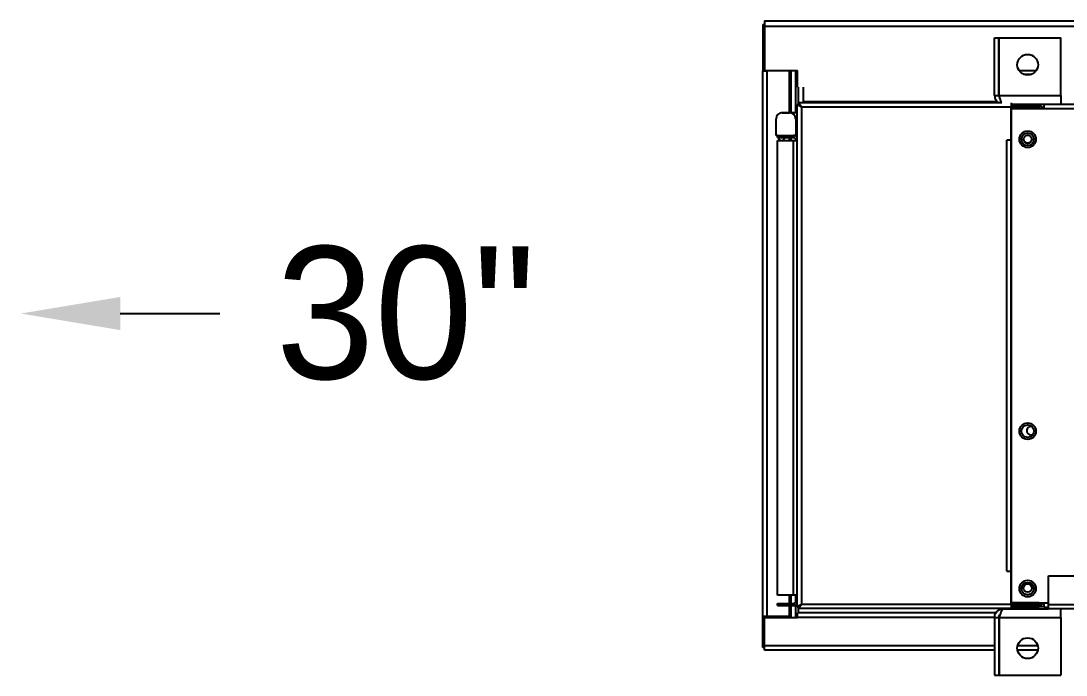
# Model space of a CAD drawing. Header units: inches. Extents: x 547 to 857, y 246 to 442.
# Drawn here: x 763.57 to 779.34, y 372.65 to 382.53 of the extents above; entities that cross this region are included whole.
import ezdxf

# ---------------------------------------------------------------- set-up
doc = ezdxf.new("R2010")
doc.units = ezdxf.units.IN
doc.header["$MEASUREMENT"] = 0

msp = doc.modelspace()

# ---------------------------------------------------------------- linework, layer by layer
at = {"linetype": 'Continuous', "lineweight": 25}
for p, q in [((774.7593, 382.4744), (774.7593, 381.7712)), ((774.7593, 382.4744), (774.7843, 382.4744)), ((774.7593, 382.4744), (774.7593, 381.7712)), ((774.7593, 382.4744), (774.7843, 382.4744)), ((774.7843, 382.527), (774.7843, 382.4485)), ((774.7843, 382.527), (777.1318, 382.527)), ((774.7843, 382.527), (774.7843, 382.4485)), ((774.7843, 382.527), (824.8198, 382.527)), ((774.7843, 382.4485), (774.7843, 381.7782)), ((774.7843, 382.4485), (777.1318, 382.4485)), ((774.7843, 382.4485), (774.7843, 381.7782)), ((774.7843, 382.4485), (824.8198, 382.4485)), ((778.257, 381.4032), (778.257, 382.2712)), ((778.257, 382.2712), (778.322, 382.2712)), ((778.257, 381.4032), (778.257, 382.2712)), ((778.257, 382.2712), (778.322, 382.2712)), ((778.322, 381.4032), (778.322, 382.2712)), ((778.322, 381.4032), (778.322, 382.2712)), ((778.3256, 382.2712), (779.257, 382.2712)), ((778.3256, 381.4032), (778.3256, 382.2712)), ((778.3256, 382.2712), (779.257, 382.2712)), ((778.3256, 381.4032), (778.3256, 382.2712)), ((779.257, 381.4032), (779.257, 382.2712)), ((779.257, 381.4032), (779.257, 382.2712)), ((774.7593, 373.5369), (774.7593, 381.7712)), ((774.7593, 381.7712), (774.8258, 381.7712)), ((774.7593, 373.5369), (774.7593, 381.7712)), ((774.7593, 381.7712), (774.8258, 381.7712)), ((774.7843, 381.7712), (774.7843, 381.7782)), ((774.7843, 381.7782), (775.2843, 381.7782)), ((774.7843, 381.7712), (774.7843, 381.7782)), ((774.7843, 381.7782), (775.2843, 381.7782)), ((774.8093, 381.7782), (774.8093, 381.7712)), ((774.8093, 381.7782), (774.8093, 381.7712)), ((774.8131, 381.7712), (774.8131, 381.7782)), ((774.8131, 381.7712), (774.8131, 381.7782)), ((774.8258, 373.5369), (774.8258, 381.7712)), ((775.1655, 381.7712), (774.8258, 381.7712)), ((774.8258, 373.5369), (774.8258, 381.7712)), ((775.1655, 381.7712), (774.8258, 381.7712)), ((774.8796, 381.7712), (774.8796, 381.7782)), ((774.8796, 381.7712), (774.8796, 381.7782)), ((775.1655, 381.141), (775.1655, 381.7712)), ((775.1655, 381.141), (775.1655, 381.7712)), ((775.1881, 381.141), (775.1881, 381.7782)), ((775.1881, 381.141), (775.1881, 381.7782)), ((775.2546, 381.7782), (775.2546, 381.141)), ((775.2546, 381.7782), (775.2546, 381.141)), ((775.2843, 381.7227), (775.2843, 381.7782)), ((775.2843, 381.7227), (775.2843, 381.7782)), ((775.2843, 381.5248), (775.2843, 381.7227)), ((775.2843, 381.5248), (775.2843, 381.7227)), ((778.322, 381.7782), (778.3256, 381.7782)), ((778.322, 381.7782), (778.3256, 381.7782)), ((778.322, 381.7227), (778.3256, 381.7227)), ((778.322, 381.7227), (778.3256, 381.7227)), ((778.6271, 381.7782), (778.887, 381.7782)), ((778.6271, 381.7782), (778.887, 381.7782)), ((778.6924, 381.7227), (778.8217, 381.7227)), ((778.6924, 381.7227), (778.8217, 381.7227)), ((775.2961, 381.5248), (775.2961, 381.2646)), ((775.2961, 381.5248), (775.2961, 381.2646)), ((775.3702, 381.5248), (775.3702, 381.3065)), ((775.3702, 381.5248), (775.3702, 381.3065)), ((778.322, 381.5248), (778.3256, 381.5248)), ((778.322, 381.5248), (778.3256, 381.5248)), ((778.257, 381.4032), (778.322, 381.4032)), ((778.257, 381.4032), (778.322, 381.4032)), ((778.3256, 381.4032), (779.257, 381.4032)), ((778.3256, 381.4032), (779.257, 381.4032)), ((779.257, 381.4032), (779.257, 381.2712)), ((779.257, 381.4032), (779.257, 381.2712)), ((775.2787, 373.6841), (775.2787, 381.2646)), ((775.2787, 381.2646), (775.3037, 381.2646)), ((775.2787, 373.6841), (775.2787, 381.2646)), ((775.2787, 381.2646), (775.3037, 381.2646)), ((775.3072, 381.2931), (778.3666, 381.2931)), ((775.3072, 381.2931), (775.3072, 381.2681)), ((775.3072, 381.2931), (778.3666, 381.2931)), ((775.3072, 381.2931), (775.3072, 381.2681)), ((778.5067, 381.2266), (775.3452, 381.2266)), ((775.3452, 381.2266), (775.3452, 373.7221)), ((778.5067, 381.2266), (775.3452, 381.2266)), ((775.3452, 381.2266), (775.3452, 373.7221)), ((775.3702, 381.3065), (775.3702, 381.2931)), ((778.3013, 381.3065), (775.3702, 381.3065)), ((775.3702, 381.3065), (775.3702, 381.2931)), ((778.3013, 381.3065), (775.3702, 381.3065)), ((778.5067, 381.2898), (778.5067, 381.2266)), ((778.5067, 381.2898), (778.5067, 381.2266)), ((778.5067, 381.2712), (779.007, 381.2712)), ((778.5067, 381.2712), (779.007, 381.2712)), ((778.9287, 381.265), (778.5067, 381.265)), ((778.9287, 381.265), (778.5067, 381.265)), ((778.507, 381.24), (778.5067, 381.24)), ((778.507, 381.24), (778.5067, 381.24)), ((778.5067, 380.7266), (778.5067, 381.2266)), ((778.5067, 380.7266), (778.5067, 381.2266)), ((778.5068, 381.2712), (778.5068, 381.265)), ((778.5068, 381.2712), (778.5068, 381.265)), ((778.5068, 381.24), (778.5068, 381.2049)), ((778.5068, 381.24), (778.5068, 381.2049)), ((778.5068, 373.7438), (778.5068, 381.2049)), ((778.9287, 381.2049), (778.5068, 381.2049)), ((778.5068, 373.7438), (778.5068, 381.2049)), ((778.9287, 381.2049), (778.5068, 381.2049)), ((778.507, 381.24), (778.507, 381.2085)), ((778.9287, 381.24), (778.507, 381.24)), ((778.507, 381.24), (778.507, 381.2085)), ((778.9287, 381.24), (778.507, 381.24)), ((778.9287, 381.2085), (778.507, 381.2085)), ((778.9287, 381.2085), (778.507, 381.2085)), ((778.507, 381.2047), (778.507, 373.744)), ((778.507, 381.2047), (779.007, 381.2047)), ((778.507, 381.2047), (778.507, 373.744)), ((778.507, 381.2047), (779.007, 381.2047)), ((778.9287, 381.24), (778.9287, 381.265)), ((778.9287, 381.24), (778.9287, 381.265)), ((778.9287, 381.24), (778.9287, 381.2085)), ((778.9287, 381.24), (778.9287, 381.2085)), ((778.9287, 381.2047), (778.9287, 381.2049)), ((778.9287, 381.2047), (778.9287, 381.2049)), ((779.007, 381.2047), (779.007, 381.2712)), ((779.007, 381.2047), (779.007, 381.2712)), ((779.007, 381.2712), (824.007, 381.2712)), ((779.007, 381.2047), (824.007, 381.2047)), ((774.9597, 380.797), (774.9597, 381.047)), ((774.9597, 380.797), (774.9597, 381.047)), ((775.0534, 381.1407), (775.1629, 381.1407)), ((775.0534, 381.1407), (775.1629, 381.1407)), ((775.2787, 381.141), (775.0537, 381.141)), ((775.2787, 381.141), (775.0537, 381.141)), ((775.2567, 381.047), (775.2567, 380.797)), ((775.2567, 381.047), (775.2567, 380.797)), ((774.9832, 380.797), (774.9597, 380.797)), ((774.9832, 380.797), (774.9597, 380.797)), ((774.9832, 380.797), (775.2227, 380.797)), ((774.9832, 380.7655), (774.9832, 380.797)), ((774.9832, 380.797), (775.2227, 380.797)), ((774.9832, 380.7655), (774.9832, 380.797)), ((774.9832, 380.7655), (775.2227, 380.7655)), ((774.9832, 380.7655), (775.2227, 380.7655)), ((774.9832, 373.8595), (774.9832, 380.724)), ((774.9832, 380.724), (775.2227, 380.724)), ((774.9832, 373.8595), (774.9832, 380.724)), ((774.9832, 380.724), (775.2227, 380.724)), ((775.1655, 380.724), (775.1655, 380.7655)), ((775.1655, 380.724), (775.1655, 380.7655)), ((775.1881, 380.724), (775.1881, 380.7655)), ((775.1881, 380.724), (775.1881, 380.7655)), ((775.2227, 380.7655), (775.2227, 380.797)), ((775.2567, 380.797), (775.2227, 380.797)), ((775.2227, 380.7655), (775.2227, 380.797)), ((775.2567, 380.797), (775.2227, 380.797)), ((775.2227, 373.8595), (775.2227, 380.724)), ((775.2227, 380.724), (775.2787, 380.724)), ((775.2227, 373.8595), (775.2227, 380.724)), ((775.2227, 380.724), (775.2787, 380.724)), ((775.2546, 380.797), (775.2546, 380.7896)), ((775.2546, 380.797), (775.2546, 380.7896)), ((775.2546, 380.7505), (775.2546, 380.724)), ((775.2546, 380.7505), (775.2546, 380.724)), ((775.2567, 380.844), (775.2787, 380.844)), ((775.2567, 380.844), (775.2787, 380.844)), ((778.5067, 380.7266), (778.4402, 380.7266)), ((778.4402, 374.2221), (778.4402, 380.7266)), ((778.5067, 380.7266), (778.4402, 380.7266)), ((778.4402, 374.2221), (778.4402, 380.7266)), ((778.5067, 380.7266), (778.5067, 374.2221)), ((778.5067, 380.7266), (778.5067, 374.2221)), ((765.0658, 378.1102), (766.5658, 378.1102)), ((778.4402, 374.2221), (778.5067, 374.2221)), ((778.4402, 374.2221), (778.5067, 374.2221)), ((778.5067, 373.7221), (778.5067, 374.2221)), ((778.5067, 373.7221), (778.5067, 374.2221)), ((779.0735, 373.719), (779.0735, 374.1525)), ((779.0735, 374.1525), (823.9405, 374.1525)), ((779.0735, 373.719), (779.0735, 374.1525)), ((775.2227, 373.8595), (774.9832, 373.8595)), ((775.2227, 373.8595), (774.9832, 373.8595)), ((775.1655, 373.7345), (775.1655, 373.8595)), ((775.1655, 373.7345), (775.1655, 373.8595)), ((775.1881, 373.7345), (775.1881, 373.8595)), ((775.1881, 373.7345), (775.1881, 373.8595)), ((775.2787, 373.8595), (775.2227, 373.8595)), ((775.2787, 373.8595), (775.2227, 373.8595)), ((775.2546, 373.8595), (775.2546, 373.7495)), ((775.2546, 373.8595), (775.2546, 373.7495)), ((775.2642, 373.7345), (775.2642, 373.8595)), ((775.2642, 373.7345), (775.2642, 373.8595)), ((774.9832, 373.703), (774.9832, 373.7345)), ((774.9832, 373.7345), (775.2227, 373.7345)), ((774.9832, 373.703), (774.9832, 373.7345)), ((774.9832, 373.7345), (775.2227, 373.7345)), ((774.9832, 373.703), (775.2227, 373.703)), ((774.9832, 373.703), (775.2227, 373.703)), ((775.1655, 373.5369), (775.1655, 373.703)), ((775.1655, 373.5369), (775.1655, 373.703)), ((775.1881, 373.5235), (775.1881, 373.703)), ((775.1881, 373.5235), (775.1881, 373.703)), ((775.2227, 373.7345), (775.2227, 373.703)), ((775.2227, 373.7345), (775.2227, 373.703)), ((775.2546, 373.7103), (775.2546, 373.5235)), ((775.2546, 373.7103), (775.2546, 373.5235)), ((775.2787, 373.7345), (775.2642, 373.7345)), ((775.2787, 373.7345), (775.2642, 373.7345)), ((775.2787, 373.6841), (775.3037, 373.6841)), ((775.2787, 373.6841), (775.3037, 373.6841)), ((775.2961, 373.6841), (775.2961, 373.59)), ((775.2961, 373.6841), (775.2961, 373.59)), ((775.3072, 373.6556), (775.3072, 373.6806)), ((775.3072, 373.6556), (775.3072, 373.6806)), ((778.5067, 373.6556), (775.3072, 373.6556)), ((778.5067, 373.6556), (775.3072, 373.6556)), ((775.3452, 373.7221), (778.5067, 373.7221)), ((775.3452, 373.7221), (778.5067, 373.7221)), ((778.389, 373.6525), (779.0735, 373.6525)), ((778.389, 373.6525), (779.0735, 373.6525)), ((778.5067, 373.7221), (778.5067, 373.6556)), ((778.5067, 373.7221), (778.5067, 373.6556)), ((778.5067, 373.7087), (778.507, 373.7087)), ((778.5067, 373.7087), (778.507, 373.7087)), ((778.5067, 373.6837), (778.9287, 373.6837)), ((778.5067, 373.6837), (778.9287, 373.6837)), ((778.5068, 373.7087), (778.5068, 373.7438)), ((778.9287, 373.7438), (778.5068, 373.7438)), ((778.5068, 373.7087), (778.5068, 373.7438)), ((778.9287, 373.7438), (778.5068, 373.7438)), ((778.507, 373.744), (779.007, 373.744)), ((778.507, 373.744), (779.007, 373.744)), ((778.507, 373.7087), (778.507, 373.7402)), ((778.9287, 373.7402), (778.507, 373.7402)), ((778.507, 373.7087), (778.507, 373.7402)), ((778.9287, 373.7402), (778.507, 373.7402)), ((778.9287, 373.7087), (778.507, 373.7087)), ((778.9287, 373.7087), (778.507, 373.7087)), ((778.5798, 373.7438), (778.5798, 373.7402)), ((778.5798, 373.7438), (778.5798, 373.7402)), ((778.9328, 373.744), (778.9287, 373.7438)), ((778.9287, 373.7438), (778.9287, 373.744)), ((778.9328, 373.744), (778.9287, 373.7438)), ((778.9287, 373.7438), (778.9287, 373.744)), ((778.9287, 373.7087), (778.9287, 373.7402)), ((778.9287, 373.7087), (778.9287, 373.7402)), ((778.9287, 373.7087), (778.9287, 373.6837)), ((778.9287, 373.7087), (778.9287, 373.6837)), ((779.007, 373.685), (778.9287, 373.685)), ((779.007, 373.685), (778.9287, 373.685)), ((779.007, 373.6775), (779.007, 373.744)), ((779.007, 373.744), (779.0735, 373.744)), ((779.007, 373.6775), (779.007, 373.744)), ((779.007, 373.744), (779.0735, 373.744)), ((779.007, 373.6775), (779.0735, 373.6775)), ((779.007, 373.6775), (779.0735, 373.6775)), ((779.0735, 373.6525), (779.0735, 373.719)), ((779.0735, 373.719), (823.9405, 373.719)), ((779.0735, 373.6525), (779.0735, 373.719)), ((823.9405, 373.6525), (779.0735, 373.6525)), ((779.257, 373.5205), (779.257, 373.6525)), ((779.257, 373.5205), (779.257, 373.6525)), ((774.8258, 373.5369), (774.7593, 373.5369)), ((774.7593, 373.0681), (774.7593, 373.5369)), ((774.8258, 373.5369), (774.7593, 373.5369)), ((774.7593, 373.0681), (774.7593, 373.5369)), ((774.7843, 373.5235), (774.7843, 373.5369)), ((774.7843, 373.5235), (774.7843, 373.5369)), ((774.7843, 373.5235), (775.2843, 373.5235)), ((774.7843, 373.094), (774.7843, 373.5235)), ((774.7843, 373.5235), (775.2843, 373.5235)), ((774.7843, 373.094), (774.7843, 373.5235)), ((774.8093, 373.5369), (774.8093, 373.5235)), ((774.8093, 373.5369), (774.8093, 373.5235)), ((774.8131, 373.5235), (774.8131, 373.5369)), ((774.8131, 373.5235), (774.8131, 373.5369)), ((775.1655, 373.5369), (774.8258, 373.5369)), ((775.1655, 373.5369), (774.8258, 373.5369)), ((774.8796, 373.5235), (774.8796, 373.5369)), ((774.8796, 373.5235), (774.8796, 373.5369)), ((775.2843, 373.5235), (775.2843, 373.59)), ((778.2781, 373.59), (775.2843, 373.59)), ((775.2843, 373.5235), (775.2843, 373.59)), ((778.2781, 373.59), (775.2843, 373.59)), ((778.2575, 373.5235), (775.2843, 373.5235)), ((778.2575, 373.5235), (775.2843, 373.5235)), ((778.257, 373.5205), (778.322, 373.5205)), ((778.257, 373.5205), (778.257, 372.6525)), ((778.257, 373.5205), (778.322, 373.5205)), ((778.257, 373.5205), (778.257, 372.6525)), ((778.322, 373.5205), (778.322, 372.6525)), ((778.322, 373.5205), (778.322, 372.6525)), ((778.3265, 373.5235), (778.3225, 373.5235)), ((778.3265, 373.5235), (778.3225, 373.5235)), ((778.3256, 373.5205), (779.257, 373.5205)), ((778.3256, 373.5205), (778.3256, 372.6525)), ((778.3256, 373.5205), (779.257, 373.5205)), ((778.3256, 373.5205), (778.3256, 372.6525)), ((779.257, 373.5205), (779.257, 372.6525)), ((779.257, 373.5205), (779.257, 372.6525)), ((774.7843, 373.0681), (774.7593, 373.0681)), ((774.7843, 373.0681), (774.7593, 373.0681)), ((774.7843, 373.0275), (774.7843, 373.094)), ((778.257, 373.094), (774.7843, 373.094)), ((774.7843, 373.0275), (774.7843, 373.094)), ((778.257, 373.094), (774.7843, 373.094)), ((778.257, 373.0275), (774.7843, 373.0275)), ((778.257, 373.0275), (774.7843, 373.0275)), ((778.3256, 373.094), (778.322, 373.094)), ((778.3256, 373.094), (778.322, 373.094)), ((778.3256, 373.0275), (778.322, 373.0275)), ((778.3256, 373.0275), (778.322, 373.0275)), ((778.9101, 373.0275), (778.6039, 373.0275)), ((778.9101, 373.0275), (778.6039, 373.0275)), ((778.9092, 373.094), (778.6048, 373.094)), ((778.9092, 373.094), (778.6048, 373.094)), ((778.257, 372.6525), (778.322, 372.6525)), ((778.257, 372.6525), (778.322, 372.6525)), ((778.3256, 372.6525), (779.257, 372.6525)), ((778.3256, 372.6525), (779.257, 372.6525))]:
    msp.add_line(p, q, dxfattribs=at)
at = {"linetype": 'Continuous', "lineweight": 25, "flags": 128}
for points in [[(775.3452, 381.2266), (775.3452, 381.2266)], [(775.3452, 381.2266), (775.3452, 381.2266)], [(775.3452, 373.7221), (775.3452, 373.7221)], [(775.3452, 373.7221), (775.3452, 373.7221)]]:
    msp.add_lwpolyline(points, dxfattribs=at)
at = {"linetype": 'Continuous', "lineweight": 25}
for centre, radius in [((778.757, 381.865), 0.1562), ((778.757, 381.865), 0.1562), ((778.757, 380.74), 0.125), ((778.757, 380.74), 0.125), ((778.757, 380.74), 0.0938), ((778.757, 380.74), 0.0938), ((778.757, 380.74), 0.0625), ((778.757, 380.74), 0.0625), ((778.757, 376.3337), 0.125), ((778.757, 376.3337), 0.125), ((778.757, 376.3337), 0.0938), ((778.757, 376.3337), 0.0938), ((778.757, 373.9587), 0.125), ((778.757, 373.9587), 0.125), ((778.757, 373.9587), 0.0938), ((778.757, 373.9587), 0.0938), ((778.757, 373.9662), 0.0625), ((778.757, 373.9662), 0.0625), ((778.757, 373.0587), 0.1563), ((778.757, 373.0587), 0.1563)]:
    msp.add_circle(centre, radius, dxfattribs=at)
for centre, radius, start, end in [((775.0534, 381.047), 0.0938, 90, 180), ((775.0534, 381.047), 0.0938, 90, 180), ((775.0537, 381.0472), 0.0938, 90, 135.06827), ((775.0537, 381.0472), 0.0938, 90, 135.06827), ((775.1629, 381.047), 0.0938, 0, 90), ((775.1629, 381.047), 0.0938, 0, 90), ((775.0405, 380.7712), 0.0497, 186.63696, 251.75908), ((775.0405, 380.7712), 0.0497, 186.63696, 251.75908), ((775.0405, 380.7712), 0.0497, 288.24092, 353.36304), ((775.0405, 380.7712), 0.0497, 288.24092, 353.36304), ((775.2227, 380.724), 0.073, 39.90374, 90), ((775.2227, 380.724), 0.073, 39.90374, 90), ((775.2227, 380.724), 0.0415, 0, 90), ((775.2227, 380.724), 0.0415, 0, 90), ((778.757, 380.7475), 0.0625, 183.43981, 356.56019), ((778.757, 380.7475), 0.0625, 183.43981, 356.56019), ((778.8039, 376.3415), 0.0625, 73.18559, 305.5796), ((778.8039, 376.3415), 0.0625, 73.18559, 305.5796), ((775.2227, 373.776), 0.0415, 270, 0), ((775.2227, 373.776), 0.0415, 270, 0), ((775.2227, 373.776), 0.073, 270, 320.09626), ((775.2227, 373.776), 0.073, 270, 320.09626), ((779.0735, 373.719), 0.0665, 218.61324, 270), ((779.0735, 373.719), 0.0665, 218.61324, 270)]:
    msp.add_arc(centre, radius, start, end, dxfattribs=at)
for points, knots in [([(778.257, 381.4032), (778.2583, 381.3892), (778.2608, 381.3613), (778.2812, 381.3247), (778.3014, 381.3013), (778.3156, 381.2944), (778.3182, 381.2931)], [0, 0, 0, 0, 0.3077552, 0.6156747, 0.930549, 1, 1, 1, 1]), ([(778.257, 381.4032), (778.2583, 381.3892), (778.2608, 381.3613), (778.2812, 381.3247), (778.3014, 381.3013), (778.3156, 381.2944), (778.3182, 381.2931)], [0, 0, 0, 0, 0.3077552, 0.6156747, 0.930549, 1, 1, 1, 1]), ([(778.322, 381.4032), (778.3226, 381.3969), (778.3237, 381.3842), (778.3306, 381.3687), (778.3369, 381.3618), (778.3395, 381.3588)], [0, 0, 0, 0, 0.3672053, 0.7336714, 1, 1, 1, 1]), ([(778.322, 381.4032), (778.3226, 381.3969), (778.3237, 381.3842), (778.3306, 381.3687), (778.3369, 381.3618), (778.3395, 381.3588)], [0, 0, 0, 0, 0.3672053, 0.7336714, 1, 1, 1, 1]), ([(778.3666, 381.2931), (778.3635, 381.2982), (778.3551, 381.312), (778.3414, 381.3518), (778.3309, 381.3861), (778.3256, 381.4032)], [0, 0, 0, 0, 0.2268035, 0.6134037, 1, 1, 1, 1]), ([(778.3666, 381.2931), (778.3635, 381.2982), (778.3551, 381.312), (778.3414, 381.3518), (778.3309, 381.3861), (778.3256, 381.4032)], [0, 0, 0, 0, 0.2268035, 0.6134037, 1, 1, 1, 1]), ([(775.2787, 381.2646), (775.2791, 381.264), (775.28, 381.263), (775.2861, 381.2604), (775.2938, 381.257), (775.3044, 381.2516), (775.3208, 381.2411), (775.336, 381.2321), (775.3452, 381.2266)], [0, 0, 0, 0, 0.1570937, 0.2974345, 0.4217231, 0.5309915, 0.7167197, 1, 1, 1, 1]), ([(775.2787, 381.2646), (775.2791, 381.264), (775.28, 381.263), (775.2861, 381.2604), (775.2938, 381.257), (775.3044, 381.2516), (775.3208, 381.2411), (775.336, 381.2321), (775.3452, 381.2266)], [0, 0, 0, 0, 0.1570937, 0.2974345, 0.4217231, 0.5309915, 0.7167197, 1, 1, 1, 1]), ([(775.3037, 381.2646), (775.3039, 381.264), (775.3045, 381.263), (775.3083, 381.2603), (775.3132, 381.2569), (775.3199, 381.2514), (775.3301, 381.241), (775.3395, 381.232), (775.3452, 381.2266)], [0, 0, 0, 0, 0.1438783, 0.2741172, 0.392286, 0.5004923, 0.6949802, 1, 1, 1, 1]), ([(775.3037, 381.2646), (775.3039, 381.264), (775.3045, 381.263), (775.3083, 381.2603), (775.3132, 381.2569), (775.3199, 381.2514), (775.3301, 381.241), (775.3395, 381.232), (775.3452, 381.2266)], [0, 0, 0, 0, 0.1438783, 0.2741172, 0.392286, 0.5004923, 0.6949802, 1, 1, 1, 1]), ([(775.3452, 381.2266), (775.3407, 381.2339), (775.3311, 381.2498), (775.3185, 381.2701), (775.311, 381.2851), (775.3079, 381.2921), (775.3074, 381.2928), (775.3072, 381.2931)], [0, 0, 0, 0, 0.2277363, 0.4962021, 0.6892004, 0.8824379, 1, 1, 1, 1]), ([(775.3452, 381.2266), (775.3407, 381.2339), (775.3311, 381.2498), (775.3185, 381.2701), (775.311, 381.2851), (775.3079, 381.2921), (775.3074, 381.2928), (775.3072, 381.2931)], [0, 0, 0, 0, 0.2277363, 0.4962021, 0.6892004, 0.8824379, 1, 1, 1, 1]), ([(775.3452, 381.2266), (775.3391, 381.2328), (775.3292, 381.243), (775.3172, 381.2552), (775.3108, 381.2634), (775.3078, 381.2676), (775.3074, 381.268), (775.3072, 381.2681)], [0, 0, 0, 0, 0.3356221, 0.5506471, 0.7242724, 0.8985468, 1, 1, 1, 1]), ([(775.3452, 381.2266), (775.3391, 381.2328), (775.3292, 381.243), (775.3172, 381.2552), (775.3108, 381.2634), (775.3078, 381.2676), (775.3074, 381.268), (775.3072, 381.2681)], [0, 0, 0, 0, 0.3356221, 0.5506471, 0.7242724, 0.8985468, 1, 1, 1, 1]), ([(778.9923, 381.2047), (778.9902, 381.2085), (778.9845, 381.219), (778.9664, 381.2315), (778.9461, 381.2391), (778.9331, 381.2398), (778.9287, 381.24)], [0, 0, 0, 0, 0.1807505, 0.5061596, 0.8322037, 1, 1, 1, 1]), ([(778.9923, 381.2047), (778.9902, 381.2085), (778.9845, 381.219), (778.9664, 381.2315), (778.9461, 381.2391), (778.9331, 381.2398), (778.9287, 381.24)], [0, 0, 0, 0, 0.1807505, 0.5061596, 0.8322037, 1, 1, 1, 1]), ([(778.9456, 381.2047), (778.9426, 381.206), (778.9373, 381.2082), (778.9313, 381.2084), (778.9287, 381.2085)], [0, 0, 0, 0, 0.56461137, 1, 1, 1, 1]), ([(778.9456, 381.2047), (778.9426, 381.206), (778.9373, 381.2082), (778.9313, 381.2084), (778.9287, 381.2085)], [0, 0, 0, 0, 0.56461137, 1, 1, 1, 1]), ([(775.3452, 373.7221), (775.3379, 373.7177), (775.3219, 373.708), (775.3016, 373.6955), (775.2866, 373.6879), (775.2796, 373.6848), (775.2789, 373.6843), (775.2787, 373.6841)], [0, 0, 0, 0, 0.2277354, 0.4961981, 0.6891981, 0.8824378, 1, 1, 1, 1]), ([(775.3452, 373.7221), (775.3379, 373.7177), (775.3219, 373.708), (775.3016, 373.6955), (775.2866, 373.6879), (775.2796, 373.6848), (775.2789, 373.6843), (775.2787, 373.6841)], [0, 0, 0, 0, 0.2277354, 0.4961981, 0.6891981, 0.8824378, 1, 1, 1, 1]), ([(775.3452, 373.7221), (775.3389, 373.716), (775.3287, 373.7061), (775.3165, 373.6942), (775.3084, 373.6877), (775.3042, 373.6848), (775.3038, 373.6843), (775.3037, 373.6841)], [0, 0, 0, 0, 0.3356209, 0.5506463, 0.7242648, 0.8985485, 1, 1, 1, 1]), ([(775.3452, 373.7221), (775.3389, 373.716), (775.3287, 373.7061), (775.3165, 373.6942), (775.3084, 373.6877), (775.3042, 373.6848), (775.3038, 373.6843), (775.3037, 373.6841)], [0, 0, 0, 0, 0.3356209, 0.5506463, 0.7242648, 0.8985485, 1, 1, 1, 1]), ([(775.3072, 373.6806), (775.3074, 373.6808), (775.3079, 373.6813), (775.3104, 373.6847), (775.3141, 373.6895), (775.3202, 373.6966), (775.3308, 373.7073), (775.3398, 373.7166), (775.3452, 373.7221)], [0, 0, 0, 0, 0.1272914, 0.2513276, 0.3747964, 0.5004322, 0.7039161, 1, 1, 1, 1]), ([(775.3072, 373.6556), (775.3074, 373.656), (775.3079, 373.6567), (775.3103, 373.6621), (775.314, 373.6697), (775.32, 373.6809), (775.3306, 373.6981), (775.3398, 373.7132), (775.3452, 373.7221)], [0, 0, 0, 0, 0.1398597, 0.2740293, 0.4037366, 0.5303409, 0.7251826, 1, 1, 1, 1]), ([(775.3072, 373.6806), (775.3074, 373.6808), (775.3079, 373.6813), (775.3104, 373.6847), (775.3141, 373.6895), (775.3202, 373.6966), (775.3308, 373.7073), (775.3398, 373.7166), (775.3452, 373.7221)], [0, 0, 0, 0, 0.1272914, 0.2513276, 0.3747964, 0.5004322, 0.7039161, 1, 1, 1, 1]), ([(775.3072, 373.6556), (775.3074, 373.656), (775.3079, 373.6567), (775.3103, 373.6621), (775.314, 373.6697), (775.32, 373.6809), (775.3306, 373.6981), (775.3398, 373.7132), (775.3452, 373.7221)], [0, 0, 0, 0, 0.1398597, 0.2740293, 0.4037366, 0.5303409, 0.7251826, 1, 1, 1, 1]), ([(778.257, 373.5205), (778.2583, 373.5344), (778.2609, 373.5623), (778.2809, 373.5997), (778.3102, 373.6289), (778.3473, 373.6486), (778.3749, 373.6512), (778.389, 373.6525)], [0, 0, 0, 0, 0.1907789, 0.3816597, 0.5768534, 0.7838764, 1, 1, 1, 1]), ([(778.257, 373.5205), (778.2583, 373.5344), (778.2609, 373.5623), (778.2809, 373.5997), (778.3102, 373.6289), (778.3473, 373.6486), (778.3749, 373.6512), (778.389, 373.6525)], [0, 0, 0, 0, 0.1907789, 0.3816597, 0.5768534, 0.7838764, 1, 1, 1, 1]), ([(778.389, 373.6525), (778.3837, 373.6505), (778.3732, 373.6465), (778.3573, 373.616), (778.3414, 373.5724), (778.3309, 373.5378), (778.3256, 373.5205)], [0, 0, 0, 0, 0.2499999, 0.4999986, 0.7500026, 1, 1, 1, 1]), ([(778.389, 373.6525), (778.3837, 373.6505), (778.3732, 373.6465), (778.3573, 373.616), (778.3414, 373.5724), (778.3309, 373.5378), (778.3256, 373.5205)], [0, 0, 0, 0, 0.2499999, 0.4999986, 0.7500026, 1, 1, 1, 1]), ([(778.9287, 373.7402), (778.9331, 373.7405), (778.9402, 373.7409), (778.9462, 373.7439), (778.9485, 373.7451)], [0, 0, 0, 0, 0.6172031, 1, 1, 1, 1]), ([(778.9287, 373.7402), (778.9331, 373.7405), (778.9402, 373.7409), (778.9462, 373.7439), (778.9485, 373.7451)], [0, 0, 0, 0, 0.6172031, 1, 1, 1, 1]), ([(778.9287, 373.7087), (778.9368, 373.7095), (778.9531, 373.7109), (778.9744, 373.7224), (778.9882, 373.7341), (778.9925, 373.7423), (778.9933, 373.744)], [0, 0, 0, 0, 0.3043132, 0.6088712, 0.9211559, 1, 1, 1, 1]), ([(778.9287, 373.7087), (778.9368, 373.7095), (778.9531, 373.7109), (778.9744, 373.7224), (778.9882, 373.7341), (778.9925, 373.7423), (778.9933, 373.744)], [0, 0, 0, 0, 0.3043132, 0.6088712, 0.9211559, 1, 1, 1, 1]), ([(775.2843, 373.5475), (775.2824, 373.5457), (775.2768, 373.5404), (775.2702, 373.5338), (775.2637, 373.5288), (775.2593, 373.526), (775.2557, 373.5238), (775.255, 373.523), (775.2546, 373.5226)], [0, 0, 0, 0, 0.1325635, 0.3952203, 0.5255751, 0.6685098, 0.8261126, 1, 1, 1, 1]), ([(775.2843, 373.5475), (775.2824, 373.5457), (775.2768, 373.5404), (775.2702, 373.5338), (775.2637, 373.5288), (775.2593, 373.526), (775.2557, 373.5238), (775.255, 373.523), (775.2546, 373.5226)], [0, 0, 0, 0, 0.1325635, 0.3952203, 0.5255751, 0.6685098, 0.8261126, 1, 1, 1, 1]), ([(775.2622, 373.5235), (775.2629, 373.5243), (775.2649, 373.5267), (775.2722, 373.5347), (775.2797, 373.5422), (775.2843, 373.5467)], [0, 0, 0, 0, 0.1611662, 0.483086, 1, 1, 1, 1]), ([(775.2622, 373.5235), (775.2629, 373.5243), (775.2649, 373.5267), (775.2722, 373.5347), (775.2797, 373.5422), (775.2843, 373.5467)], [0, 0, 0, 0, 0.1611662, 0.483086, 1, 1, 1, 1]), ([(778.322, 373.5205), (778.3226, 373.5268), (778.3237, 373.5395), (778.3306, 373.555), (778.3369, 373.562), (778.3395, 373.5649)], [0, 0, 0, 0, 0.3672045, 0.73367, 1, 1, 1, 1]), ([(778.322, 373.5205), (778.3226, 373.5268), (778.3237, 373.5395), (778.3306, 373.555), (778.3369, 373.562), (778.3395, 373.5649)], [0, 0, 0, 0, 0.3672045, 0.73367, 1, 1, 1, 1])]:
    msp.add_open_spline(points, degree=3, knots=knots, dxfattribs=at)
msp.add_solid([(765.0658, 378.3602), (765.0658, 377.8602), (763.5658, 378.1102)], dxfattribs=at)

# ---------------------------------------------------------------- texts
at = {"linetype": 'Continuous', "lineweight": 25, "insert": (769.3745, 378.1102), "char_height": 2, "attachment_point": 5}
msp.add_mtext('\\A1;30"', dxfattribs=at)

doc.saveas('drawing.dxf')
